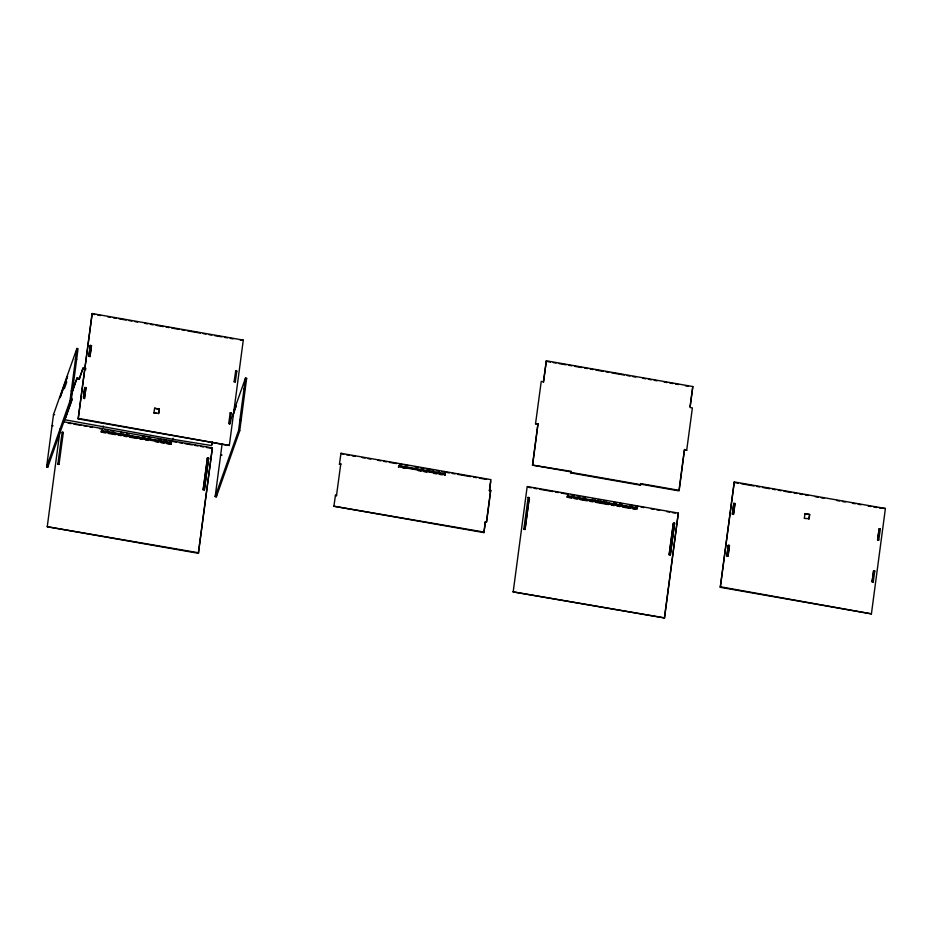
<?xml version="1.0" encoding="UTF-8"?>
<svg xmlns="http://www.w3.org/2000/svg" width="932" height="932" viewBox="0 0 932 932"><rect width="100%" height="100%" fill="white"/><g stroke="black" fill="none" stroke-linecap="round" stroke-linejoin="round"><path stroke-width="1.4" d="M46.6 466.99L53.497 414.565L76.902 348.486L78.055 348.696L71.158 401.121L47.765 467.2L46.6 466.99L69.993 400.911L76.902 348.486M47.765 467.2L48.278 463.262M62.642 421.613L212.356 447.931L198.376 553.293L47.241 526.731L60.277 428.545M57.842 464.229L62.164 432.25L63.329 432.46L59.007 464.427L57.842 464.229L59.007 464.427M212.38 442.875L211.436 445.543L172.886 439.31L64.949 419.796L65.077 418.748M71.147 395.308L77.088 377.868L79.406 378.276L83.041 368.035L85.884 368.536M76.948 378.916L79.278 379.324L79.406 378.276M79.278 379.324L83.041 368.035M78.171 418.911L92.151 313.548L243.287 340.11L229.319 445.473L78.171 418.911L92.151 313.548M83.426 397.044L84.637 387.863L85.977 387.561L84.416 398.558L85.977 387.561M90.334 345.411L88.773 356.408L90.334 345.411L91.499 345.609L89.938 356.607L91.499 345.609M84.824 387.351L83.437 397.836L84.602 398.046M101.635 430.607L101.32 432.168L101.635 430.607L171.395 442.875L171.069 444.436M103.126 427.054L103.266 426.006M153.897 412.911L154.63 408.204L159.29 409.02L158.731 413.214L153.897 412.911L156.226 413.319M158.556 413.726L159.29 409.02M172.886 439.31L173.026 438.261M207.487 457.798L203.176 489.766L207.487 457.798L208.651 458.008L204.329 489.976L208.651 458.008M211.436 445.543L212.519 441.826M198.376 553.293L212.356 447.931M222.072 444.191L215.175 496.616L216.34 496.826L239.745 430.747L246.642 378.322L245.477 378.112L233.536 411.827M216.34 496.826L216.865 492.9M229.75 424.095L231.311 413.097L230.146 412.899L228.771 423.384L229.924 423.582M234.107 381.945L235.668 370.948L236.821 371.157L235.26 382.155M239.78 420.577L241.12 420.262L239.78 420.577L245.477 378.112M215.175 496.616L238.58 430.549L239.955 420.064M490.745 490.349L489.405 490.651L490.745 490.349L486.609 521.803L485.444 521.605L483.883 532.603L333.901 506.239L335.462 495.242L336.627 495.44M339.423 464.299L340.762 463.985L339.423 464.299L340.984 453.302L490.966 479.654L489.58 490.139M340.762 463.985L336.44 495.952L335.462 495.242M398.838 465.616L398.523 467.177L398.838 465.616L445.345 473.782L445.205 474.831L398.698 466.664M445.018 475.343L445.345 473.782M483.883 532.603L485.444 521.605M489.405 490.651L490.605 481.483M485.257 522.118L486.422 522.316L490.558 490.861M513.194 591.89L527.174 486.527L678.31 513.089L664.516 617.939L513.194 591.89L664.516 617.939M535.539 423.815L538.055 423.711L535.539 423.815L541.247 381.363L543.566 381.77L546.327 360.8L692.814 386.547L690.064 407.517L692.383 407.925L686.686 450.377L684.356 449.97L678.974 490.873L640.61 484.127L640.47 485.176L570.722 472.908L571.036 471.347L532.487 465.126L570.85 471.86M523.796 529.388L528.118 497.42L529.283 497.618L525.147 529.073L523.796 529.388L525.147 529.073M532.487 465.126L537.869 424.223M543.391 382.283L546.327 360.8M532.673 464.614L538.055 423.711M524.961 529.586L529.283 497.618M567.588 495.777L567.273 497.339L567.588 495.777L637.348 508.033L637.208 509.082L567.448 496.826M570.722 472.908L571.036 471.347M640.47 485.176L640.797 483.615L679.16 490.36L684.542 449.457L686.686 450.377M674.43 523.679L673.265 523.469L669.129 554.924L673.452 522.957L674.605 523.167L670.294 555.134L674.605 523.167M690.064 406.632L692.814 386.547M664.341 618.452L678.31 513.089M720.285 587.311L734.265 481.937L885.4 508.499L871.42 613.873L720.285 587.311L734.265 481.937M726.75 556.264L728.311 545.267L729.465 545.465L728.09 555.95L726.925 555.752L728.311 545.267M732.261 514.313L733.822 503.315L734.987 503.525L733.612 514.01L732.447 513.8L733.822 503.315M727.904 556.462L729.465 545.465M733.426 514.522L734.987 503.525M805.027 513.683L804.293 518.39L809.116 518.693L809.675 514.499L805.027 513.683L809.675 514.499M808.941 519.206L809.489 515.012M872.072 581.801L873.634 570.803L874.798 571.013L873.237 582.011L872.072 581.801L873.634 570.803M877.594 539.861L879.156 528.863L880.321 529.061L878.76 540.059L877.594 539.861L879.156 528.863M64.366 388.691L66.778 381.864M71.193 390.939L72.358 391.149M72.731 390.17L77.088 377.868M65.555 417.408L72.16 398.768M64.949 419.796L72.02 399.816M62.164 432.25L63.329 432.46M47.241 526.731L198.563 552.781M154.63 408.204L159.104 409.532M171.395 442.875L101.448 431.12M243.287 340.11L240.258 340.122M235.668 370.948L236.821 371.157M230.146 412.899L231.311 413.097M229.237 423.967L231.625 417.221M229.843 423.582L230.81 420.856M232.744 415.392L236.134 405.828L232.604 416.441M245.687 381.025L246.642 378.322M229.319 445.473L78.358 418.398M340.984 453.302L343.663 454.315M333.901 506.239L484.058 532.09M528.118 497.42L529.096 498.131M637.348 508.033L567.413 496.278M885.4 508.499L879.517 508.01M880.321 529.061L878.969 529.376M878.76 540.059L877.769 539.348M874.798 571.013L873.447 571.316M873.237 582.011L872.259 581.288M871.42 613.873L720.459 586.799M547.573 361.558L550.416 362.059M553.259 362.56L556.101 363.061M558.944 363.562L566.062 364.808M568.904 365.309L571.747 365.81M574.59 366.311L581.708 367.558M584.55 368.058L587.393 368.559M590.236 369.06L593.078 369.561M595.921 370.062L603.039 371.309M605.882 371.81L608.724 372.311M611.567 372.812L624.37 375.06M627.213 375.561L630.055 376.062M632.898 376.563L635.752 377.064M642.859 378.31L645.701 378.811M648.544 379.312L651.386 379.813M654.241 380.314L657.083 380.815M664.19 382.062L667.032 382.563M669.887 383.064L672.729 383.565M675.572 384.066L678.414 384.555M685.521 385.813L688.375 386.314M91.965 314.061L94.819 314.562M97.674 315.063L100.528 315.564M107.658 316.81L110.5 317.311M113.355 317.812L116.209 318.313M119.063 318.814L126.193 320.072M129.047 320.573L131.89 321.074M134.744 321.575L137.598 322.076M144.728 323.334L147.582 323.835M150.425 324.336L153.279 324.837M156.133 325.338L163.263 326.584M166.117 327.085L168.96 327.586M171.814 328.087L178.944 329.346M181.798 329.846L184.653 330.347M187.507 330.848L200.333 333.097M203.188 333.598L206.042 334.11M208.885 334.611L211.739 335.112M214.593 335.613L221.723 336.86M224.577 337.361L227.42 337.862M230.274 338.363L233.128 338.864M90.159 345.923L91.313 346.122M88.959 355.896L90.124 356.094M234.281 381.433L235.447 381.642M75.515 358.971L76.68 359.181M244.102 388.609L245.256 388.807M75.341 359.484L76.494 359.694M243.916 389.11L245.081 389.32M734.078 482.45L738.354 483.207M741.208 483.708L754.035 485.956M756.889 486.457L759.743 486.958M762.597 487.459L769.727 488.718M772.581 489.218L775.424 489.719M778.278 490.22L781.133 490.721M783.987 491.222L791.117 492.48M793.959 492.981L796.813 493.482M799.668 493.983L802.522 494.484M805.376 494.985L808.219 495.486M815.349 496.733L818.203 497.234M821.057 497.735L823.911 498.236M836.738 500.496L839.592 500.997M842.446 501.498L845.289 501.998M852.419 503.257L855.273 503.758M858.127 504.259L860.982 504.76M868.111 506.006L870.966 506.507M873.808 507.008L876.663 507.509M82.901 369.084L85.744 369.585M570.897 472.396L640.657 484.663M84.637 387.863L85.802 388.073M733.647 503.828L734.812 504.037M69.993 400.911L71.158 401.121M238.58 430.549L239.745 430.747M346.518 454.816L349.372 455.317M352.226 455.818L355.08 456.319M362.222 457.577L365.088 458.078M367.942 458.579L370.796 459.08M377.938 460.338L380.792 460.839M383.658 461.34L386.512 461.841M389.366 462.342L396.508 463.6M399.362 464.101L402.216 464.602M405.082 465.103L407.936 465.604M415.078 466.862L417.932 467.363M420.786 467.864L423.641 468.365M426.507 468.878L433.648 470.124M436.502 470.625L439.356 471.126M442.211 471.639L449.352 472.885M452.218 473.386L455.072 473.899M457.927 474.4L470.777 476.66M473.642 477.161L476.497 477.662M479.351 478.163L486.492 479.421M528.421 487.285L531.275 487.786M534.118 488.286L536.972 488.787M539.826 489.288L552.653 491.548M555.507 492.049L558.361 492.55M561.215 493.051L568.345 494.298M571.2 494.799L574.042 495.3M576.896 495.801L579.751 496.313M582.605 496.814L585.447 497.315M592.577 498.562L595.432 499.063M598.286 499.564L601.14 500.065M603.994 500.566L606.837 501.067M613.967 502.325L616.821 502.826M619.675 503.327L622.529 503.828M629.659 505.074L632.502 505.575M635.356 506.076L638.21 506.577M641.065 507.09L643.907 507.591M651.037 508.837L653.891 509.338M656.745 509.839L659.6 510.34M666.729 511.598L669.572 512.099M672.426 512.6L675.281 513.101M398.651 466.128L445.158 474.295M402.74 467.911L405.56 468.412M418.247 470.637L421.066 471.138M423.885 471.627L426.705 472.128M433.753 473.363L436.572 473.864M439.391 474.353L442.199 474.854M568.695 497.583L571.537 498.084M574.392 498.585L577.234 499.086M580.088 499.587L587.207 500.834M590.049 501.334L592.892 501.835M595.746 502.336L608.549 504.585M611.404 505.086L614.246 505.587M617.101 506.088L619.943 506.589M622.786 507.09L629.904 508.348M632.758 508.837L635.601 509.338M53.497 414.565L54.662 414.763M68.164 423.128L71.018 423.629M73.873 424.13L81.002 425.376M83.845 425.889L86.699 426.39M89.554 426.891L92.408 427.392M99.538 428.638L102.392 429.139M105.234 429.64L108.089 430.141M110.943 430.642L113.797 431.143M120.927 432.401L123.77 432.902M126.624 433.403L129.478 433.904M142.305 436.153L145.159 436.665M148.013 437.166L150.868 437.667M157.997 438.914L160.852 439.415M163.694 439.916L166.548 440.417M169.403 440.918L176.532 442.176M179.387 442.677L182.229 443.178M185.084 443.679L192.213 444.925M195.068 445.426L197.922 445.927M200.764 446.428L203.619 446.929M206.473 447.442L212.181 448.443M101.495 431.656L171.255 443.923M102.741 432.425L105.584 432.926M108.427 433.427L115.545 434.673M118.399 435.174L121.242 435.675M124.096 436.176L126.938 436.677M129.781 437.178L136.899 438.424M139.753 438.925L142.596 439.426M145.45 439.927L148.293 440.428M155.411 441.675L158.254 442.176M161.108 442.677L163.95 443.178M166.805 443.679L169.647 444.18M220.698 454.676L221.863 454.886M51.936 425.563L53.101 425.761M220.511 455.189L221.676 455.399M728.125 545.779L729.29 545.977M207.312 458.311L208.477 458.521M669.304 554.412L670.469 554.622M203.351 489.253L204.516 489.463M60.3 396.683L60.161 397.731L67.547 376.19L60.3 396.683"/></g></svg>
